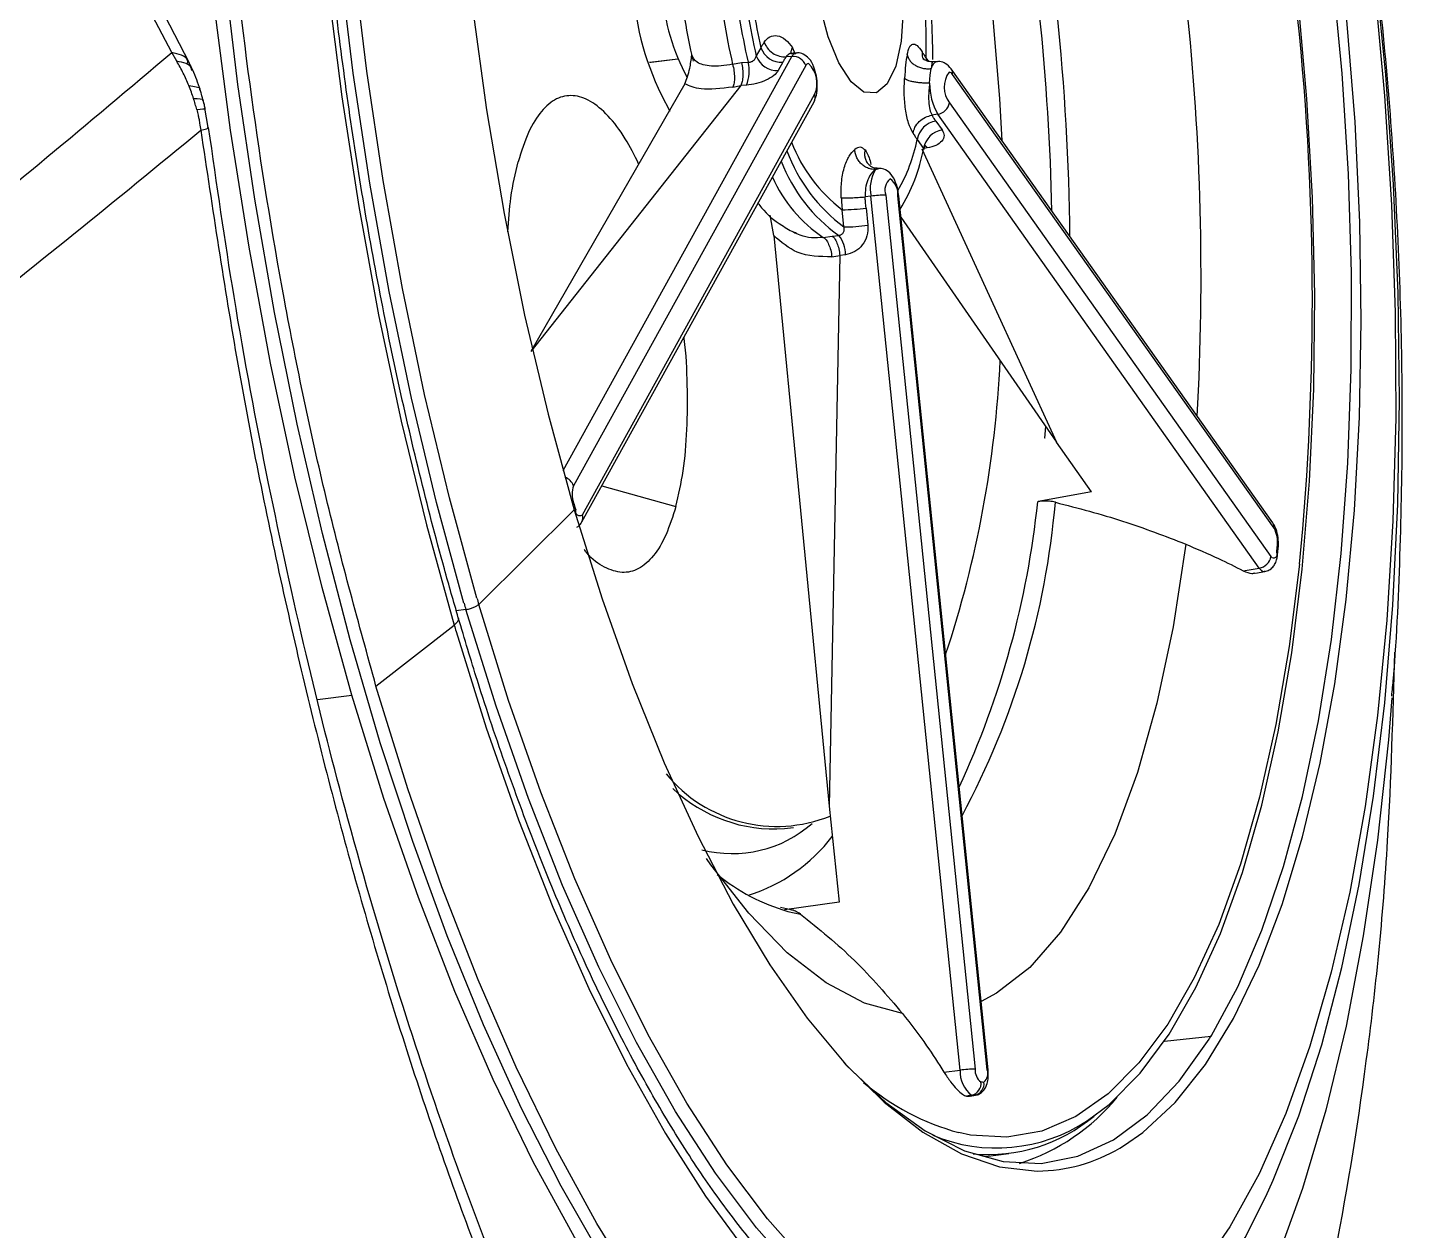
# Model space of a CAD drawing. Extents: x 943 to 1030, y 781 to 934.
# Drawn here: x 954.291 to 956.58, y 838.93 to 840.902 of the extents above; entities that cross this region are included whole.
import ezdxf

# ---------------------------------------------------------------- set-up
doc = ezdxf.new("R2010")
doc.units = 0
doc.header["$MEASUREMENT"] = 0
doc.layers.add('1', color=4, linetype='Continuous')

# ---------------------------------------------------------------- blocks, each defined once
blk = doc.blocks.new('AIRA')
at = {"layer": '1', "color": 3, "linetype": 'Continuous', "lineweight": 25}
for p, q in [((11.3496, 37.6955), (11.1968, 37.9876)), ((11.378, 37.6792), (11.2325, 37.9626)), ((12.3155, 37.7034), (12.308, 37.6899)), ((12.3724, 37.6922), (12.3673, 37.7036)), ((11.3579, 37.6813), (11.3496, 37.6955)), ((11.9912, 37.0101), (12.3664, 37.689)), ((12.1327, 37.6796), (12.1335, 37.6795)), ((12.1335, 37.6795), (12.1793, 37.6853)), ((12.1335, 37.6795), (12.1359, 37.6796)), ((12.1359, 37.6796), (12.1794, 37.6851)), ((12.2691, 37.6762), (12.284, 37.6789)), ((12.284, 37.6789), (12.2946, 37.6797)), ((12.3516, 37.6795), (12.3441, 37.666)), ((12.3664, 37.689), (12.3568, 37.6883)), ((12.3735, 37.6948), (12.3628, 37.694)), ((12.3735, 37.6948), (12.3743, 37.6948)), ((12.5866, 37.687), (12.5865, 37.682)), ((12.5908, 37.6809), (12.5866, 37.687)), ((12.6043, 37.6807), (12.5939, 37.68)), ((12.6043, 37.6807), (12.6051, 37.6807)), ((12.389, 37.6741), (12.0082, 36.9852)), ((12.5922, 37.6453), (12.5931, 37.6584)), ((12.5931, 37.6584), (12.5949, 37.6692)), ((13.1546, 36.9244), (12.6275, 37.6686)), ((13.1568, 36.9154), (12.6297, 37.6595)), ((12.1906, 37.6442), (11.9385, 37.2053)), ((12.2828, 37.6414), (11.9385, 37.2053)), ((12.2694, 37.6388), (12.2828, 37.6414)), ((12.2919, 37.6421), (12.2828, 37.6414)), ((12.0219, 36.9259), (12.4026, 37.6148)), ((12.0229, 36.9377), (12.4036, 37.6267)), ((12.1526, 37.6258), (12.1664, 37.5993)), ((12.6246, 37.6132), (13.1517, 36.8691)), ((11.4095, 37.5725), (11.4042, 37.6043)), ((12.6055, 37.5944), (12.596, 37.5927)), ((12.6024, 37.5832), (12.6127, 37.5686)), ((13.1326, 36.8502), (12.6055, 37.5944)), ((12.5718, 37.553), (12.5821, 37.5384)), ((12.5793, 37.5375), (12.7999, 37.0568)), ((12.5883, 37.5391), (12.5833, 37.5382)), ((12.4927, 37.5112), (12.4927, 37.511)), ((12.5034, 37.5037), (12.5087, 37.5056)), ((12.496, 37.46), (12.4864, 37.4588)), ((12.6423, 36.0269), (12.496, 37.46)), ((12.5204, 37.4618), (12.6668, 36.0287)), ((12.6865, 36.0275), (12.5402, 37.4605)), ((12.6879, 36.0272), (12.5416, 37.4602)), ((12.3366, 37.3953), (12.3309, 37.4286)), ((12.4517, 37.4096), (12.4488, 37.4378)), ((12.4879, 37.4406), (12.4908, 37.4124)), ((12.5451, 37.4257), (12.7999, 37.0568)), ((12.3366, 37.3953), (12.4276, 36.4596)), ((12.4178, 37.3923), (12.4325, 37.3944)), ((12.4325, 37.3944), (12.4432, 37.3956)), ((12.4451, 37.3629), (12.4276, 36.4596)), ((12.4319, 37.3607), (12.4451, 37.3629)), ((12.4543, 37.364), (12.4451, 37.3629)), ((12.7809, 37.063), (12.7825, 37.0822)), ((12.7815, 37.063), (12.7809, 37.063)), ((12.8577, 36.9752), (12.7999, 37.0568)), ((12.0545, 36.9848), (12.1762, 36.9514)), ((12.8577, 36.9752), (12.77, 36.9591)), ((12.0095, 36.9458), (11.8529, 36.7906)), ((12.7694, 36.959), (12.77, 36.9591)), ((13.1625, 36.8714), (13.1638, 36.8828)), ((13.1063, 36.8457), (13.1326, 36.8502)), ((13.1262, 36.8416), (13.1417, 36.8445)), ((13.1417, 36.8445), (13.1404, 36.8444)), ((11.8319, 36.7821), (11.8162, 36.78)), ((11.6845, 36.6566), (11.8128, 36.7564)), ((11.5887, 36.6348), (11.6448, 36.6419)), ((12.4276, 36.4596), (12.4437, 36.3024)), ((12.3543, 36.423), (12.3689, 36.4248)), ((12.4437, 36.3024), (12.3543, 36.29)), ((12.3675, 36.2892), (12.3474, 36.2935)), ((12.3595, 36.2873), (12.3802, 36.2829)), ((12.9773, 36.0746), (13.0535, 36.0829)), ((12.6157, 36.0236), (12.6423, 36.0269)), ((12.661, 35.986), (12.6528, 35.9845)), ((12.6576, 35.9842), (12.6659, 35.9857)), ((12.6586, 35.9842), (12.6671, 35.9858)), ((12.6671, 35.9858), (12.6659, 35.9857)), ((12.6836, 35.8853), (12.7219, 35.8902))]:
    blk.add_line(p, q, dxfattribs=at)
at = {"layer": '1', "color": 3, "linetype": 'Continuous', "lineweight": 25, "flags": 128}
for points in [[(11.6594, 39.4486), (11.631, 39.3123), (11.6076, 39.1673), (11.5891, 39.0145), (11.5758, 38.8546), (11.5677, 38.6887), (11.5648, 38.5178), (11.5671, 38.3428), (11.5747, 38.1647), (11.5875, 37.9846), (11.6055, 37.8036), (11.6284, 37.6227), (11.6563, 37.4429), (11.6888, 37.2654), (11.7259, 37.0911), (11.7674, 36.9211), (11.8128, 36.7564)], [(11.6448, 36.6419), (11.5961, 36.8182), (11.5516, 37), (11.5117, 37.1863), (11.4764, 37.3761), (11.4461, 37.5683), (11.4209, 37.7619), (11.4009, 37.9557), (11.3863, 38.1487), (11.3771, 38.3398), (11.3733, 38.5279), (11.3751, 38.712), (11.3824, 38.891), (11.3951, 39.064), (11.4132, 39.23), (11.4366, 39.388), (11.4651, 39.5372), (11.4987, 39.6767), (11.537, 39.8058), (11.5799, 39.9236), (11.6272, 40.0297), (11.6785, 40.1234)], [(12.0547, 35.7201), (11.9879, 35.8368), (11.9231, 35.964), (11.8608, 36.101), (11.8013, 36.2472), (11.7448, 36.4017), (11.6916, 36.5637), (11.6422, 36.7324), (11.5966, 36.9068), (11.5553, 37.0861), (11.5183, 37.2692), (11.4859, 37.4552), (11.4582, 37.6432), (11.4355, 37.832), (11.4177, 38.0207), (11.4051, 38.2082), (11.3977, 38.3937), (11.3955, 38.5761), (11.3986, 38.7543), (11.4068, 38.9276), (11.4203, 39.0948), (11.4388, 39.2553), (11.4624, 39.408)], [(11.8288, 36.7926), (11.7836, 36.9579), (11.7426, 37.1285), (11.7061, 37.3034), (11.6742, 37.4814), (11.6472, 37.6615), (11.6253, 37.8427), (11.6085, 38.0237), (11.597, 38.2034), (11.5908, 38.3809), (11.5901, 38.5549), (11.5947, 38.7244), (11.6047, 38.8883), (11.62, 39.0457), (11.6404, 39.1956), (11.666, 39.337), (11.6965, 39.4691), (11.7317, 39.5912), (11.7715, 39.7023), (11.8155, 39.8019), (11.8636, 39.8893), (11.8959, 39.9381)], [(11.8499, 36.801), (11.8049, 36.9653), (11.7642, 37.1349), (11.7278, 37.3087), (11.6962, 37.4857), (11.6693, 37.6647), (11.6475, 37.8447), (11.6308, 38.0247), (11.6194, 38.2033), (11.6133, 38.3797), (11.6125, 38.5526), (11.6171, 38.7211), (11.627, 38.8841), (11.6422, 39.0405), (11.6626, 39.1895), (11.688, 39.3301), (11.7183, 39.4614), (11.7533, 39.5827), (11.7929, 39.6931), (11.8366, 39.7921), (11.841, 39.8008)], [(13.0535, 36.0829), (13.0972, 36.1638), (13.137, 36.2566), (13.1724, 36.3608), (13.2033, 36.4754), (13.2295, 36.5999), (13.2507, 36.7331), (13.2668, 36.8743), (13.2777, 37.0223), (13.2833, 37.1761), (13.2836, 37.3347), (13.2786, 37.4968), (13.2682, 37.6613), (13.2527, 37.827)], [(12.0351, 39.5936), (11.9899, 39.5096), (11.9489, 39.4128), (11.9125, 39.304), (11.8809, 39.184), (11.8545, 39.0537), (11.8334, 38.9142), (11.8177, 38.7664), (11.8076, 38.6115), (11.8032, 38.4506), (11.8044, 38.2851), (11.8114, 38.1161), (11.824, 37.945), (11.8421, 37.773), (11.8656, 37.6015), (11.8944, 37.4317), (11.9281, 37.265), (11.9666, 37.1026), (12.0095, 36.9458)], [(13.1435, 35.8198), (13.1555, 35.8464), (13.1974, 35.9519), (13.2349, 36.0684), (13.268, 36.1952), (13.2963, 36.3314), (13.3197, 36.4764), (13.3382, 36.6293), (13.3515, 36.7891), (13.3597, 36.955), (13.3626, 37.1259), (13.3602, 37.301), (13.3526, 37.479), (13.3398, 37.6591), (13.3218, 37.8401), (13.2989, 38.0211), (13.271, 38.2008), (13.2385, 38.3783), (13.2014, 38.5526), (13.16, 38.7226), (13.1145, 38.8874)], [(13.119, 38.848), (13.1639, 38.6837), (13.2047, 38.5141), (13.241, 38.3403), (13.2727, 38.1633), (13.2995, 37.9843), (13.3213, 37.8043), (13.338, 37.6243), (13.3494, 37.4457), (13.3556, 37.2693), (13.3563, 37.0964), (13.3517, 36.9279), (13.3418, 36.7649), (13.3266, 36.6085), (13.3063, 36.4595), (13.2808, 36.3189), (13.2505, 36.1876), (13.2155, 36.0663), (13.176, 35.9559), (13.1322, 35.8569), (13.0845, 35.77), (13.0331, 35.6957), (12.9907, 35.647)], [(12.9118, 35.9039), (12.9419, 35.9249), (12.9947, 35.9739), (13.0442, 36.0363), (13.0902, 36.1116), (13.1323, 36.1993), (13.1702, 36.2988), (13.2037, 36.4093), (13.2325, 36.5301), (13.2564, 36.6603), (13.2751, 36.7989), (13.2887, 36.945), (13.297, 37.0974), (13.2998, 37.2552), (13.2973, 37.4171), (13.2895, 37.5821), (13.2763, 37.7488), (13.2578, 37.9162), (13.2343, 38.0829), (13.2059, 38.2479), (13.1728, 38.4098), (13.1351, 38.5676), (13.0933, 38.7201)], [(12.5463, 37.819), (12.549, 37.7641), (12.5457, 37.7141), (12.5367, 37.673), (12.5227, 37.644), (12.5048, 37.6295), (12.4845, 37.6307), (12.4634, 37.6476), (12.4432, 37.6786), (12.4256, 37.7214), (12.412, 37.7725), (12.4035, 37.8276)], [(12.8509, 35.9442), (12.8863, 35.9708), (12.9372, 36.0218), (12.9848, 36.0859), (13.0288, 36.1625), (13.0691, 36.251), (13.1051, 36.3509), (13.1367, 36.4615), (13.1637, 36.5818), (13.1858, 36.7111), (13.203, 36.8485), (13.215, 36.9929), (13.2218, 37.1433), (13.2234, 37.2986), (13.2196, 37.4577), (13.2107, 37.6194), (13.1965, 37.7826)], [(12.6952, 37.7577), (12.7068, 37.6198), (12.7106, 37.5513)], [(12.5416, 37.4602), (12.5412, 37.4604), (12.5402, 37.4605)], [(12.0068, 36.9553), (12.007, 36.9555), (12.0083, 36.9573)], [(12.0095, 36.9458), (12.0553, 36.7997), (12.1046, 36.661), (12.1571, 36.5308), (12.2125, 36.4099), (12.2703, 36.2993), (12.3301, 36.1998), (12.3915, 36.112), (12.4541, 36.0367), (12.5174, 35.9742), (12.5809, 35.9252), (12.6443, 35.8899), (12.7069, 35.8686), (12.7684, 35.8614), (12.7777, 35.8616)], [(12.0102, 36.9435), (12.0106, 36.9439), (12.0119, 36.9458)], [(13.0119, 36.8894), (12.9912, 36.7539), (12.9648, 36.6286), (12.9328, 36.5148), (12.8955, 36.4137), (12.8534, 36.3261), (12.8068, 36.2531), (12.7562, 36.1952), (12.702, 36.1531), (12.6764, 36.1393)], [(13.1985, 36.8568), (13.1817, 36.7217), (13.1597, 36.5936), (13.133, 36.4744), (13.1017, 36.3649), (13.066, 36.2659), (13.0261, 36.1782), (12.9825, 36.1023), (12.9353, 36.0388), (12.8849, 35.9882), (12.8317, 35.9509), (12.7761, 35.9271), (12.7185, 35.9169), (12.6592, 35.9205), (12.64, 35.9246)], [(12.4428, 35.6298), (12.3763, 35.6917), (12.3082, 35.7685), (12.2411, 35.8579), (12.1753, 35.9594), (12.1114, 36.0723), (12.0497, 36.196), (11.9905, 36.3296), (11.9343, 36.4725), (11.8813, 36.6236), (11.8319, 36.7821)], [(12.4319, 35.6699), (12.394, 35.7067), (12.3263, 35.783), (12.2596, 35.8719), (12.1943, 35.9728), (12.1307, 36.085), (12.0694, 36.2079), (12.0105, 36.3408), (11.9546, 36.4828), (11.902, 36.633), (11.8529, 36.7906)], [(11.8159, 36.7461), (11.8654, 36.5881), (11.9184, 36.4372), (11.9746, 36.2944), (12.0337, 36.1606), (12.0953, 36.0365), (12.159, 35.9229), (12.2246, 35.8203), (12.2915, 35.7295), (12.3594, 35.6509), (12.428, 35.585), (12.4967, 35.5322), (12.5653, 35.4927), (12.6333, 35.467), (12.7002, 35.4549), (12.7658, 35.4568), (12.8297, 35.4725), (12.8913, 35.5019), (12.9505, 35.5449), (13.0068, 35.6012), (13.06, 35.6705), (13.1097, 35.7524), (13.1435, 35.8198)], [(13.0634, 35.5184), (13.0087, 35.4384), (12.9506, 35.3717), (12.8894, 35.3187), (12.8254, 35.2796), (12.7589, 35.2546), (12.6904, 35.244), (12.6202, 35.2478), (12.5487, 35.2658), (12.4764, 35.2982), (12.4035, 35.3445), (12.3306, 35.4047), (12.258, 35.4784), (12.1862, 35.5651), (12.1155, 35.6644), (12.0464, 35.7757), (11.9791, 35.8983), (11.9142, 36.0317), (11.8519, 36.1751), (11.7927, 36.3276), (11.7368, 36.4884), (11.6845, 36.6566)], [(12.5484, 35.2289), (12.5168, 35.2386), (12.4438, 35.2712), (12.3703, 35.318), (12.2967, 35.3787), (12.2235, 35.4531), (12.151, 35.5406), (12.0797, 35.6407), (12.0099, 35.753), (11.9421, 35.8768), (11.8766, 36.0114), (11.8138, 36.156), (11.754, 36.3099), (11.6976, 36.4722), (11.6448, 36.6419)], [(13.35, 36.6373), (13.3442, 36.5683), (13.3263, 36.4038), (13.3031, 36.2472), (13.2748, 36.0993), (13.2416, 35.9611), (13.2036, 35.8331), (13.1611, 35.7163), (13.1143, 35.6112), (13.0634, 35.5184)], [(12.5478, 36.1198), (12.4855, 36.1368), (12.4223, 36.1701), (12.3588, 36.2194), (12.2956, 36.2841), (12.2334, 36.3638), (12.2265, 36.3738)], [(12.4514, 36.0397), (12.4561, 36.0347), (12.5205, 35.9739), (12.5851, 35.9272), (12.6494, 35.8948), (12.7128, 35.8771), (12.7749, 35.8741), (12.8353, 35.886), (12.8935, 35.9125), (12.9489, 35.9535), (13.0013, 36.0087), (13.0503, 36.0776)], [(12.6865, 36.0275), (12.6876, 36.0273), (12.6879, 36.0272)]]:
    blk.add_lwpolyline(points, dxfattribs=at)
at = {"layer": '1', "color": 3, "linetype": 'Continuous', "lineweight": 25}
for centre, radius, start, end in [((12.5678, 37.8303), 0.4629, 158.1376, 206.2109), ((11.4573, 37.6947), 1.1399, 359.4623, 12.8092), ((13.4203, 37.9428), 1.1816, 185.7908, 193.0408), ((13.446, 37.9461), 1.1818, 185.791, 193.029), ((13.4317, 37.9443), 1.1522, 185.7964, 192.7586), ((13.3685, 37.9364), 1.0785, 185.8016, 192.4738), ((12.4925, 37.8176), 0.3395, 183.9871, 208.6706), ((11.5683, 37.7049), 1.0184, 358.9915, 5.9254), ((8.8137, 37.329), 4.2234, 356.8802, 6.0666), ((8.7486, 37.2899), 4.471, 354.4417, 6.3362), ((8.7543, 37.345), 4.0394, 1.2842, 5.8672), ((8.795, 37.3479), 4.0275, 0.6522, 5.8854), ((12.3492, 37.7152), 0.0357, 199.1889, 273.8454), ((12.2317, 37.6653), 0.0646, 338.8935, 12.8332), ((12.3417, 37.7016), 0.0357, 199.1889, 273.8454), ((12.375, 37.6856), 0.00933, 99.749, 158.1329), ((12.3679, 37.6668), 0.0223, 19.1889, 93.8454), ((12.3938, 37.6722), 0.00522, 93.1922, 158.7818), ((12.3624, 37.6448), 0.0451, 336.225, 46.275), ((12.6082, 37.6679), 0.0134, 106.9176, 174.4044), ((12.6566, 37.6385), 0.0408, 142.2494, 218.223), ((12.6228, 37.6557), 0.00793, 28.94, 78.1931), ((12.6169, 37.6612), 0.0129, 352.2547, 34.7657), ((12.6924, 37.6442), 0.1002, 179.38, 209.8149), ((12.3894, 37.6219), 0.015, 331.9036, 18.4004), ((12.6017, 37.6173), 0.0233, 279.3551, 349.8985), ((12.6084, 37.5465), 0.0372, 99.3551, 169.8985), ((12.6188, 37.5318), 0.0372, 99.3551, 169.8985), ((12.6032, 37.6403), 0.2546, 201.1958, 232.6815), ((12.2993, 37.6073), 0.2778, 330.1471, 348.7328), ((12.3016, 37.5889), 0.285, 328.1754, 349.7924), ((12.579, 37.5337), 0.0107, 29.8517, 63.348), ((12.6005, 37.6155), 0.2704, 201.3414, 234.4347), ((12.6146, 37.6289), 0.2732, 200.2323, 233.4119), ((12.5438, 37.5834), 0.2288, 203.7514, 236.5999), ((12.554, 37.4727), 0.0593, 148.4831, 192.3449), ((12.5419, 37.4701), 0.0231, 128.4762, 201.3442), ((12.5091, 37.463), 0.0312, 355.4648, 53.7191), ((12.5216, 37.2743), 0.1875, 90.3674, 97.8538), ((12.4469, 37.7377), 0.3, 270.3674, 277.8537), ((12.4498, 37.7095), 0.3, 270.3674, 277.8538), ((12.4052, 37.3646), 0.0491, 359.3619, 39.1987), ((10.914, 37.2737), 1.7957, 341.6438, 357.3397), ((11.9874, 36.978), 0.022, 18.8722, 71.6911), ((12.0482, 36.9714), 0.0423, 160.9902, 199.4054), ((15.9471, 38.1692), 4.121, 197.1022, 197.2702), ((12.0185, 36.9433), 0.0071, 159.5203, 307.9314), ((11.3045, 37.1106), 1.4727, 335.1219, 354.0928), ((11.474, 37.0725), 1.3292, 331.7866, 355.0651), ((12.0086, 36.9329), 0.015, 331.8097, 18.4022), ((13.144, 36.9171), 0.0129, 352.2575, 34.6426), ((13.116, 36.8926), 0.0467, 353.3645, 29.2076), ((13.1562, 36.8728), 0.00586, 219.4179, 32.1213), ((9.7941, 37.2536), 3.3882, 353.5999, 353.7914), ((13.1561, 36.872), 0.00638, 354.9455, 38.0535), ((13.1575, 36.8833), 0.00627, 355.108, 38.4747), ((13.1288, 36.8732), 0.0233, 279.3551, 349.8985), ((13.1428, 36.8559), 0.0117, 208.94, 258.1931), ((16.7676, 38.2294), 5.1435, 196.2207, 196.3424), ((16.7588, 38.2291), 5.1124, 196.2204, 196.3426), ((16.8401, 38.2305), 5.2389, 196.3424, 196.459), ((12.3417, 36.6605), 0.2339, 219.1099, 291.9763), ((12.3376, 36.6647), 0.2423, 226.581, 273.9609), ((12.2689, 36.579), 0.197, 255.2991, 311.4918), ((12.2124, 36.5778), 0.2767, 287.3859, 322.7402), ((12.4514, 36.603), 0.3288, 230.8735, 253.7824), ((12.3864, 36.4904), 0.7817, 328.1264, 328.584), ((12.6887, 36.0233), 0.0465, 175.5616, 233.5102), ((12.668, 35.8412), 0.1875, 90.3674, 97.8538), ((12.6905, 36.0268), 0.0238, 175.5615, 233.5104), ((12.6701, 36.0211), 0.0176, 308.7553, 21.2029), ((12.7477, 36.3186), 0.4085, 229.7741, 254.7174), ((12.6568, 36.0052), 0.0197, 282.4361, 7.1666), ((12.6617, 36.0049), 0.0197, 282.4373, 7.3444), ((12.6946, 36.269), 0.2619, 265.9959, 267.051), ((12.6795, 36.2505), 0.2652, 265.9965, 266.5233), ((12.6795, 36.2493), 0.264, 266.5233, 267.0516), ((12.6354, 36.2), 0.3422, 287.7348, 320.6061), ((12.7014, 36.1704), 0.2711, 247.3935, 303.4758), ((12.6879, 36.1594), 0.2709, 264.8955, 309.8889), ((12.7655, 36.1338), 0.2725, 272.555, 302.4582)]:
    blk.add_arc(centre, radius, start, end, dxfattribs=at)
for points in [[(11.6845, 36.6566), (11.6564, 36.7586), (11.6, 36.9626), (11.5322, 37.2885), (11.4782, 37.6219), (11.4401, 37.959), (11.4182, 38.2935), (11.4129, 38.6197), (11.4243, 38.9322), (11.4523, 39.2255), (11.4963, 39.4947), (11.5559, 39.7345), (11.6288, 39.9442), (11.6882, 40.0526), (11.7179, 40.1068)], [(12.284, 37.6789), (12.2846, 37.6753), (12.2859, 37.6681), (12.2861, 37.6572), (12.2852, 37.6475), (12.2836, 37.6434), (12.2828, 37.6414)], [(12.4325, 37.3944), (12.4339, 37.3933), (12.4365, 37.3911), (12.4403, 37.3835), (12.4434, 37.3738), (12.4445, 37.3665), (12.4451, 37.3629)], [(11.8319, 36.7821), (11.8339, 36.7825), (11.8379, 36.7832), (11.8438, 36.7852), (11.8492, 36.7877), (11.8517, 36.7896), (11.8529, 36.7906)]]:
    blk.add_open_spline(points, degree=3, dxfattribs=at)
for points, knots in [([(11.8195, 36.7686), (11.8118, 36.7953), (11.7895, 36.8726), (11.7553, 37.0047), (11.7181, 37.1655), (11.6849, 37.33), (11.6557, 37.4971), (11.6308, 37.666), (11.6103, 37.8356), (11.5942, 38.0052), (11.5826, 38.1738), (11.5757, 38.3405), (11.5735, 38.5044), (11.5759, 38.6647), (11.5829, 38.8203), (11.5946, 38.9706), (11.6107, 39.1147), (11.6313, 39.2518), (11.6561, 39.3811), (11.685, 39.5019), (11.7178, 39.6136), (11.7543, 39.7156), (11.7941, 39.8072), (11.8369, 39.888), (11.8824, 39.9576), (11.93, 40.016), (11.9796, 40.0619), (12.0179, 40.0903), (12.0398, 40.0997), (12.0444, 40.1017)], [0, 0, 0, 0, 0.020457, 0.059342, 0.098244, 0.137158, 0.176081, 0.215009, 0.25394, 0.29287, 0.331798, 0.370719, 0.409631, 0.448531, 0.487415, 0.526279, 0.565118, 0.603926, 0.642696, 0.68142, 0.72009, 0.758696, 0.797233, 0.835701, 0.874117, 0.912525, 0.951005, 0.989742, 1, 1, 1, 1]), ([(13.3497, 36.6402), (13.3507, 36.6499), (13.3582, 36.7302), (13.3644, 36.8826), (13.3684, 37.0956), (13.3645, 37.3066), (13.3541, 37.5156), (13.3373, 37.7229), (13.3144, 37.929), (13.2853, 38.134), (13.2501, 38.3379), (13.2087, 38.5412), (13.16, 38.7434), (13.1243, 38.8806), (13.103, 38.9489), (13.1022, 38.9514)], [0, 0, 0, 0, 0.012978, 0.107453, 0.199663, 0.289968, 0.378832, 0.466717, 0.554066, 0.641299, 0.728766, 0.816826, 0.905939, 0.996613, 1, 1, 1, 1]), ([(11.1968, 37.9876), (11.1235, 37.9241), (10.9769, 37.7973), (10.8415, 37.6837), (10.7739, 37.627)], [0, 0, 0, 0, 0.500116, 1, 1, 1, 1]), ([(12.1779, 37.9413), (12.1776, 37.9294), (12.1769, 37.895), (12.1795, 37.8358), (12.1874, 37.7661), (12.1967, 37.7146), (12.203, 37.6874), (12.2044, 37.6814)], [0, 0, 0, 0, 0.1412148, 0.4097013, 0.6762736, 0.9289724, 1, 1, 1, 1]), ([(12.321, 37.7125), (12.3239, 37.7159), (12.3298, 37.7228), (12.3422, 37.7241), (12.3558, 37.7183), (12.3636, 37.7083), (12.3673, 37.7036)], [0, 0, 0, 0, 0.24288, 0.504631, 0.766219, 1, 1, 1, 1]), ([(12.321, 37.7125), (12.32, 37.7108), (12.318, 37.7078), (12.3163, 37.7048), (12.3155, 37.7034)], [0, 0, 0, 0, 0.559958, 1, 1, 1, 1]), ([(12.321, 37.7125), (12.3225, 37.7093), (12.3254, 37.7024), (12.3345, 37.6942), (12.3456, 37.6888), (12.3531, 37.6885), (12.3568, 37.6883)], [0, 0, 0, 0, 0.24087, 0.5, 0.75913, 1, 1, 1, 1]), ([(12.3655, 37.6928), (12.3654, 37.6933), (12.3649, 37.6953), (12.3654, 37.699), (12.3667, 37.7021), (12.3673, 37.7036)], [0, 0, 0, 0, 0.18307, 0.605673, 1, 1, 1, 1]), ([(12.5554, 37.6922), (12.5566, 37.6968), (12.559, 37.706), (12.5645, 37.7103), (12.5712, 37.7083), (12.5769, 37.7007), (12.5798, 37.6968)], [0, 0, 0, 0, 0.2426, 0.490113, 0.742598, 1, 1, 1, 1]), ([(10.9439, 37.3585), (11.0103, 37.4126), (11.1415, 37.5197), (11.2808, 37.6374), (11.3496, 37.6955)], [0, 0, 0, 0, 0.506078, 1, 1, 1, 1]), ([(11.3762, 37.6783), (11.376, 37.6801), (11.3747, 37.6897), (11.3609, 37.6929), (11.3496, 37.6955)], [0, 0, 0, 0, 0.178381, 1, 1, 1, 1]), ([(11.3779, 37.6412), (11.3749, 37.648), (11.3691, 37.6618), (11.3616, 37.6748), (11.3579, 37.6813)], [0, 0, 0, 0, 0.500006, 1, 1, 1, 1]), ([(11.3824, 37.6661), (11.3823, 37.6675), (11.3817, 37.6762), (11.3688, 37.679), (11.3579, 37.6813)], [0, 0, 0, 0, 0.155348, 1, 1, 1, 1]), ([(11.3844, 37.6658), (11.3835, 37.6678), (11.3821, 37.671), (11.3799, 37.6755), (11.3787, 37.6779), (11.378, 37.6793)], [0, 0, 0, 0, 0.455975, 0.689155, 1, 1, 1, 1]), ([(12.1906, 37.6442), (12.1937, 37.652), (12.199, 37.665), (12.2013, 37.6837), (12.2023, 37.6911)], [0, 0, 0, 0, 0.601561, 1, 1, 1, 1]), ([(12.2691, 37.6762), (12.2628, 37.6752), (12.2503, 37.6731), (12.234, 37.673), (12.2208, 37.675), (12.2077, 37.6802), (12.2044, 37.6872), (12.2023, 37.6918)], [0, 0, 0, 0, 0.1807977, 0.3566665, 0.5279498, 0.6949701, 1, 1, 1, 1]), ([(12.2691, 37.6762), (12.27, 37.6726), (12.2717, 37.6655), (12.2723, 37.6548), (12.2718, 37.6451), (12.2702, 37.6409), (12.2694, 37.6388)], [0, 0, 0, 0, 0.249316, 0.5, 0.750684, 1, 1, 1, 1]), ([(12.2946, 37.6797), (12.2953, 37.6797), (12.2968, 37.6796), (12.299, 37.6801), (12.3011, 37.681), (12.3031, 37.6822), (12.3049, 37.6837), (12.307, 37.6862), (12.3076, 37.6884), (12.308, 37.6899)], [0, 0, 0, 0, 0.111882, 0.22461, 0.339862, 0.459189, 0.583953, 0.715297, 1, 1, 1, 1]), ([(12.3516, 37.6795), (12.3525, 37.6812), (12.3542, 37.6841), (12.356, 37.687), (12.3568, 37.6883)], [0, 0, 0, 0, 0.559995, 1, 1, 1, 1]), ([(12.3689, 37.6939), (12.3666, 37.694), (12.3618, 37.6942), (12.3585, 37.6904), (12.3568, 37.6883)], [0, 0, 0, 0, 0.464154, 1, 1, 1, 1]), ([(12.4026, 37.6148), (12.4041, 37.6183), (12.4075, 37.6264), (12.4084, 37.6408), (12.4069, 37.6572), (12.4025, 37.673), (12.3959, 37.6853), (12.3861, 37.6928), (12.3781, 37.6954), (12.3743, 37.6946), (12.3735, 37.6944)], [0, 0, 0, 0, 0.126002, 0.288594, 0.430566, 0.581718, 0.758899, 0.883038, 0.976786, 1, 1, 1, 1]), ([(12.5554, 37.6922), (12.5544, 37.6867), (12.5525, 37.6758), (12.5515, 37.6607), (12.551, 37.6531)], [0, 0, 0, 0, 0.500603, 1, 1, 1, 1]), ([(12.5554, 37.6922), (12.5557, 37.6906), (12.5566, 37.6874), (12.5594, 37.6826), (12.5636, 37.678), (12.5691, 37.6741), (12.5754, 37.6712), (12.5821, 37.6694), (12.5887, 37.6687), (12.5929, 37.669), (12.5949, 37.6692)], [0, 0, 0, 0, 0.1149, 0.238039, 0.367356, 0.499999, 0.632642, 0.76196, 0.8851, 1, 1, 1, 1]), ([(12.5798, 37.6968), (12.5797, 37.6935), (12.5795, 37.6885), (12.5823, 37.6848), (12.5833, 37.6835)], [0, 0, 0, 0, 0.650397, 1, 1, 1, 1]), ([(12.5866, 37.687), (12.5852, 37.6888), (12.5829, 37.6921), (12.5807, 37.6954), (12.5798, 37.6968)], [0, 0, 0, 0, 0.560033, 1, 1, 1, 1]), ([(12.5985, 37.6803), (12.5955, 37.6803), (12.5893, 37.6805), (12.584, 37.6834), (12.5818, 37.6849), (12.5812, 37.6855), (12.5813, 37.6853), (12.5814, 37.6853)], [0, 0, 0, 0, 0.304383, 0.619042, 0.787521, 0.969522, 1, 1, 1, 1]), ([(12.5981, 37.6801), (12.598, 37.6802), (12.5967, 37.6809), (12.5957, 37.6772), (12.5951, 37.6714), (12.5949, 37.6692)], [0, 0, 0, 0, 0.035652, 0.633257, 1, 1, 1, 1]), ([(12.6275, 37.6686), (12.6246, 37.6719), (12.6198, 37.6774), (12.6106, 37.6811), (12.6059, 37.6805), (12.6044, 37.6803)], [0, 0, 0, 0, 0.506025, 0.838226, 1, 1, 1, 1]), ([(11.3964, 37.6342), (11.3946, 37.6398), (11.3909, 37.6508), (11.3863, 37.6615), (11.384, 37.6668)], [0, 0, 0, 0, 0.5030027, 1, 1, 1, 1]), ([(12.3441, 37.666), (12.342, 37.6632), (12.3377, 37.6576), (12.3244, 37.6499), (12.3083, 37.6441), (12.2973, 37.6428), (12.2919, 37.6421)], [0, 0, 0, 0, 0.253809, 0.50482, 0.753656, 1, 1, 1, 1]), ([(12.565, 37.5633), (12.5624, 37.5684), (12.557, 37.5791), (12.5522, 37.602), (12.5501, 37.6277), (12.5507, 37.6449), (12.551, 37.6531)], [0, 0, 0, 0, 0.242645, 0.504155, 0.763051, 1, 1, 1, 1]), ([(12.5922, 37.6453), (12.5902, 37.6452), (12.5861, 37.6452), (12.5795, 37.6455), (12.5726, 37.6462), (12.5661, 37.6472), (12.5603, 37.6485), (12.5558, 37.65), (12.5526, 37.6516), (12.5515, 37.6526), (12.551, 37.6531)], [0, 0, 0, 0, 0.114901, 0.238042, 0.36736, 0.500003, 0.632646, 0.761963, 0.885101, 1, 1, 1, 1]), ([(11.3854, 37.6201), (11.3843, 37.6235), (11.382, 37.6306), (11.3793, 37.6375), (11.3779, 37.6412)], [0, 0, 0, 0, 0.477581, 1, 1, 1, 1]), ([(11.3779, 37.6412), (11.3867, 37.6403), (11.3968, 37.6392), (11.3953, 37.6345), (11.3951, 37.6338)], [0, 0, 0, 0, 0.862353, 1, 1, 1, 1]), ([(11.4025, 37.6118), (11.4025, 37.6118), (11.4025, 37.6118), (11.4025, 37.6119), (11.4025, 37.6119), (11.4025, 37.6119), (11.4025, 37.6119), (11.4025, 37.6119), (11.4025, 37.6119), (11.4021, 37.6137), (11.401, 37.618), (11.3995, 37.6238), (11.398, 37.6289), (11.3966, 37.6337), (11.3955, 37.6369), (11.3948, 37.6391)], [0, 0, 0, 0, 0.0044574, 0.0055394, 0.0058079, 0.0058749, 0.0059133, 0.0059625, 0.0062786, 0.0093548, 0.1992205, 0.4743845, 0.6447664, 0.7579487, 1, 1, 1, 1]), ([(12.2694, 37.6388), (12.2505, 37.6365), (12.2164, 37.6324), (12.1986, 37.6406), (12.1906, 37.6442)], [0, 0, 0, 0, 0.554806, 1, 1, 1, 1]), ([(12.5922, 37.6453), (12.5918, 37.6414), (12.5905, 37.6314), (12.5903, 37.616), (12.5919, 37.6017), (12.5947, 37.5956), (12.596, 37.5927)], [0, 0, 0, 0, 0.192859, 0.503676, 0.762727, 1, 1, 1, 1]), ([(11.3907, 37.602), (11.3899, 37.6051), (11.3883, 37.6111), (11.3864, 37.6171), (11.3854, 37.6201)], [0, 0, 0, 0, 0.499999, 1, 1, 1, 1]), ([(11.3854, 37.6201), (11.3933, 37.6199), (11.4028, 37.6197), (11.4003, 37.6164), (11.3999, 37.6159)], [0, 0, 0, 0, 0.83332, 1, 1, 1, 1]), ([(11.4046, 37.6022), (11.4041, 37.6046), (11.4032, 37.6095), (11.402, 37.6143), (11.4014, 37.6167)], [0, 0, 0, 0, 0.50159, 1, 1, 1, 1]), ([(12.1151, 37.5128), (12.108, 37.5272), (12.0921, 37.5588), (12.0651, 37.5934), (12.0361, 37.6179), (12.0074, 37.6271), (11.98, 37.6219), (11.9553, 37.6011), (11.9336, 37.567), (11.9229, 37.5333), (11.9176, 37.5164)], [0, 0, 0, 0, 0.104943, 0.23185, 0.358849, 0.486083, 0.613614, 0.741308, 0.870467, 1, 1, 1, 1]), ([(11.3907, 37.602), (11.3982, 37.6028), (11.4066, 37.6036), (11.4039, 37.6021), (11.4036, 37.602)], [0, 0, 0, 0, 0.890807, 1, 1, 1, 1]), ([(11.3907, 37.602), (11.3914, 37.599), (11.3926, 37.5941), (11.3942, 37.5866), (11.3957, 37.5783), (11.3967, 37.5719), (11.3973, 37.568)], [0, 0, 0, 0, 0.2759259, 0.4341143, 0.6650547, 1, 1, 1, 1]), ([(12.565, 37.5633), (12.5658, 37.5666), (12.5674, 37.5734), (12.5748, 37.5828), (12.5848, 37.59), (12.5924, 37.5918), (12.596, 37.5927)], [0, 0, 0, 0, 0.24087, 0.5, 0.75913, 1, 1, 1, 1]), ([(12.6024, 37.5832), (12.6011, 37.585), (12.5989, 37.5881), (12.5969, 37.5913), (12.596, 37.5927)], [0, 0, 0, 0, 0.559995, 1, 1, 1, 1]), ([(10.9844, 37.2344), (11.052, 37.2882), (11.1855, 37.3944), (11.3274, 37.5107), (11.3973, 37.5681)], [0, 0, 0, 0, 0.506689, 1, 1, 1, 1]), ([(11.3973, 37.5681), (11.4043, 37.5699), (11.4118, 37.5718), (11.4088, 37.5723), (11.4086, 37.5724)], [0, 0, 0, 0, 0.913947, 1, 1, 1, 1]), ([(11.3973, 37.568), (11.4165, 37.4397), (11.4549, 37.1831), (11.531, 36.8075), (11.619, 36.4449), (11.7194, 36.0992), (11.8306, 35.7733), (11.9515, 35.4714), (12.0805, 35.1967), (12.2163, 34.9525), (12.3573, 34.7414), (12.5021, 34.5661), (12.649, 34.4284), (12.7964, 34.3299), (12.9426, 34.2718), (13.0861, 34.2548), (13.2251, 34.2789), (13.3581, 34.3441), (13.4832, 34.4494), (13.5989, 34.5939), (13.7038, 34.7757), (13.7966, 34.9929), (13.876, 35.2428), (13.9408, 35.5222), (13.9915, 35.827), (14.0121, 36.0492), (14.0224, 36.1607)], [0, 0, 0, 0, 0.041924, 0.083805, 0.125504, 0.16705, 0.208727, 0.250492, 0.291996, 0.333652, 0.375469, 0.416952, 0.45859, 0.500437, 0.541925, 0.583546, 0.625402, 0.666909, 0.708584, 0.750369, 0.791885, 0.833547, 0.875323, 0.916841, 0.958244, 1, 1, 1, 1]), ([(12.7328, 34.5037), (12.7135, 34.5114), (12.6775, 34.5258), (12.62, 34.5609), (12.5648, 34.6019), (12.5122, 34.6477), (12.4616, 34.6977), (12.4034, 34.7618), (12.3405, 34.8397), (12.2767, 34.9285), (12.2206, 35.014), (12.1752, 35.0888), (12.1371, 35.1553), (12.1022, 35.219), (12.0607, 35.2985), (12.0093, 35.4036), (11.9475, 35.5394), (11.8765, 35.7102), (11.798, 35.9198), (11.7145, 36.1709), (11.637, 36.438), (11.5671, 36.7147), (11.506, 36.9944), (11.4516, 37.2832), (11.4235, 37.48), (11.4102, 37.5727)], [0, 0, 0, 0, 0.0518444, 0.096378, 0.1333338, 0.1665928, 0.1991873, 0.2312038, 0.277192, 0.3168195, 0.3499561, 0.3808839, 0.4009389, 0.4208627, 0.446228, 0.4789285, 0.5190185, 0.5666615, 0.6221427, 0.6849258, 0.7547935, 0.8122194, 0.8743588, 0.9407877, 1, 1, 1, 1]), ([(12.565, 37.5633), (12.5662, 37.5614), (12.5684, 37.5579), (12.5707, 37.5545), (12.5718, 37.553)], [0, 0, 0, 0, 0.559958, 1, 1, 1, 1]), ([(12.6127, 37.5686), (12.6142, 37.5655), (12.6172, 37.5593), (12.6131, 37.5502), (12.6034, 37.5427), (12.5933, 37.5403), (12.5883, 37.5391)], [0, 0, 0, 0, 0.2538088, 0.5048196, 0.7536556, 1, 1, 1, 1]), ([(12.4862, 37.5357), (12.4837, 37.5379), (12.4786, 37.5422), (12.4725, 37.5386), (12.4695, 37.5367)], [0, 0, 0, 0, 0.500603, 1, 1, 1, 1]), ([(12.583, 37.5364), (12.5836, 37.5388), (12.5844, 37.542), (12.5839, 37.5428), (12.5838, 37.543)], [0, 0, 0, 0, 0.752296, 1, 1, 1, 1]), ([(11.9006, 37.4014), (11.9019, 37.4206), (11.9049, 37.4632), (11.9131, 37.4976), (11.9176, 37.5164)], [0, 0, 0, 0, 0.451591, 1, 1, 1, 1]), ([(12.4473, 37.4571), (12.4472, 37.4655), (12.4469, 37.483), (12.4516, 37.5068), (12.4596, 37.5267), (12.4663, 37.5335), (12.4695, 37.5367)], [0, 0, 0, 0, 0.242673, 0.504177, 0.763962, 1, 1, 1, 1]), ([(12.5034, 37.5037), (12.5015, 37.5037), (12.4976, 37.5038), (12.4915, 37.5054), (12.4855, 37.5085), (12.4799, 37.5129), (12.4753, 37.5183), (12.472, 37.5244), (12.47, 37.5307), (12.4696, 37.5348), (12.4695, 37.5367)], [0, 0, 0, 0, 0.114901, 0.23804, 0.367358, 0.500001, 0.632643, 0.76196, 0.8851, 1, 1, 1, 1]), ([(12.4862, 37.5357), (12.4859, 37.5338), (12.4853, 37.5297), (12.4859, 37.5236), (12.488, 37.5176), (12.4904, 37.5134), (12.4924, 37.5117), (12.4928, 37.5113)], [0, 0, 0, 0, 0.21654, 0.448608, 0.692317, 0.942294, 1, 1, 1, 1]), ([(12.4862, 37.5357), (12.4886, 37.5321), (12.4923, 37.5264), (12.4949, 37.5159), (12.4958, 37.5121)], [0, 0, 0, 0, 0.632846, 1, 1, 1, 1]), ([(12.5034, 37.5037), (12.5016, 37.5023), (12.4969, 37.4987), (12.4908, 37.4881), (12.4866, 37.4736), (12.4864, 37.4636), (12.4864, 37.4588)], [0, 0, 0, 0, 0.192855, 0.503675, 0.762727, 1, 1, 1, 1]), ([(12.5085, 37.5056), (12.5056, 37.5057), (12.4993, 37.5059), (12.4948, 37.5095), (12.4925, 37.5114)], [0, 0, 0, 0, 0.480557, 1, 1, 1, 1]), ([(12.5416, 37.4602), (12.5411, 37.464), (12.5398, 37.4732), (12.5353, 37.4867), (12.5283, 37.4976), (12.5183, 37.5048), (12.5111, 37.5053), (12.508, 37.5056)], [0, 0, 0, 0, 0.169049, 0.408765, 0.66253, 0.85296, 1, 1, 1, 1]), ([(12.3107, 37.4485), (12.3126, 37.446), (12.3236, 37.4313), (12.344, 37.4149), (12.3646, 37.4034), (12.3721, 37.3991)], [0, 0, 0, 0, 0.117212, 0.67653, 1, 1, 1, 1]), ([(12.4473, 37.4571), (12.4491, 37.4571), (12.4528, 37.457), (12.4629, 37.4573), (12.4748, 37.4579), (12.4826, 37.4585), (12.4864, 37.4588)], [0, 0, 0, 0, 0.24087, 0.5, 0.75913, 1, 1, 1, 1]), ([(12.4473, 37.4571), (12.4475, 37.4535), (12.448, 37.447), (12.4486, 37.4406), (12.4488, 37.4378)], [0, 0, 0, 0, 0.559959, 1, 1, 1, 1]), ([(12.4879, 37.4406), (12.4876, 37.444), (12.487, 37.45), (12.4866, 37.4561), (12.4864, 37.4588)], [0, 0, 0, 0, 0.559995, 1, 1, 1, 1]), ([(12.4178, 37.3923), (12.4114, 37.3919), (12.3987, 37.391), (12.3821, 37.3944), (12.3729, 37.3992), (12.3694, 37.4011)], [0, 0, 0, 0, 0.3882609, 0.7659369, 1, 1, 1, 1]), ([(12.4432, 37.3956), (12.4439, 37.3957), (12.4454, 37.3959), (12.4474, 37.3968), (12.4491, 37.3981), (12.4505, 37.3998), (12.4516, 37.4019), (12.4524, 37.4052), (12.452, 37.4078), (12.4517, 37.4096)], [0, 0, 0, 0, 0.111882, 0.22461, 0.339862, 0.459189, 0.583953, 0.715297, 1, 1, 1, 1]), ([(12.4908, 37.4124), (12.4908, 37.4065), (12.4907, 37.3949), (12.4826, 37.3794), (12.4701, 37.3678), (12.4595, 37.3653), (12.4543, 37.364)], [0, 0, 0, 0, 0.253809, 0.50482, 0.753656, 1, 1, 1, 1]), ([(12.4319, 37.3607), (12.4122, 37.3608), (12.3766, 37.3609), (12.349, 37.3847), (12.3366, 37.3953)], [0, 0, 0, 0, 0.553915, 1, 1, 1, 1]), ([(12.4178, 37.3923), (12.4194, 37.3912), (12.4225, 37.3889), (12.4267, 37.3812), (12.4302, 37.3717), (12.4314, 37.3644), (12.4319, 37.3607)], [0, 0, 0, 0, 0.249316, 0.5, 0.750684, 1, 1, 1, 1]), ([(12.1762, 36.9514), (12.1805, 36.9703), (12.1892, 37.0079), (12.1952, 37.0763), (12.1955, 37.1495), (12.1932, 37.2017), (12.1895, 37.2281), (12.1894, 37.2289)], [0, 0, 0, 0, 0.248342, 0.497056, 0.744586, 0.99157, 1, 1, 1, 1]), ([(12.1762, 36.9514), (12.1711, 36.9352), (12.1608, 36.9025), (12.1397, 36.8684), (12.1154, 36.8469), (12.0881, 36.8405), (12.0592, 36.8502), (12.0379, 36.8643), (12.0271, 36.8789), (12.0259, 36.8806)], [0, 0, 0, 0, 0.159542, 0.321748, 0.484684, 0.647234, 0.812608, 0.978562, 1, 1, 1, 1]), ([(12.7983, 36.9581), (12.7951, 36.9588), (12.7893, 36.9599), (12.7796, 36.9603), (12.7735, 36.9596), (12.77, 36.9591)], [0, 0, 0, 0, 0.34409, 0.625688, 1, 1, 1, 1]), ([(12.7983, 36.9581), (12.8357, 36.9484), (12.9103, 36.9289), (12.978, 36.9026), (13.0119, 36.8894)], [0, 0, 0, 0, 0.5002553, 1, 1, 1, 1]), ([(12.0136, 36.9172), (12.0144, 36.9176), (12.0173, 36.9192), (12.0199, 36.9225), (12.0215, 36.9252), (12.0219, 36.9259)], [0, 0, 0, 0, 0.208325, 0.797013, 1, 1, 1, 1]), ([(13.1637, 36.8828), (13.1639, 36.8861), (13.1644, 36.894), (13.1623, 36.9074), (13.1589, 36.9178), (13.1556, 36.9229), (13.1546, 36.9244)], [0, 0, 0, 0, 0.2335, 0.547659, 0.86275, 1, 1, 1, 1]), ([(13.0119, 36.8894), (13.0301, 36.8817), (13.0627, 36.8678), (13.093, 36.8524), (13.1063, 36.8457)], [0, 0, 0, 0, 0.5601088, 1, 1, 1, 1]), ([(13.1417, 36.8448), (13.1442, 36.8454), (13.1491, 36.8466), (13.1548, 36.8515), (13.1591, 36.8579), (13.1615, 36.8647), (13.1622, 36.8696), (13.1625, 36.8717)], [0, 0, 0, 0, 0.194853, 0.393237, 0.590545, 0.827642, 1, 1, 1, 1]), ([(13.1063, 36.8457), (13.1112, 36.8435), (13.1183, 36.8403), (13.1242, 36.8419), (13.126, 36.8424)], [0, 0, 0, 0, 0.684888, 1, 1, 1, 1]), ([(11.8194, 36.7687), (11.8194, 36.7686), (11.8201, 36.7675), (11.8195, 36.7648), (11.8175, 36.7607), (11.8144, 36.7578), (11.8128, 36.7564)], [0, 0, 0, 0, 0.018783, 0.345855, 0.672928, 1, 1, 1, 1]), ([(12.6278, 35.5095), (12.6195, 35.5109), (12.5919, 35.5156), (12.5431, 35.5366), (12.482, 35.5718), (12.4204, 35.6193), (12.3587, 35.6781), (12.2971, 35.7481), (12.2359, 35.8291), (12.1755, 35.9208), (12.1163, 36.0227), (12.0586, 36.1343), (12.0029, 36.2549), (11.9493, 36.384), (11.8984, 36.5209), (11.8551, 36.6497), (11.8298, 36.7341), (11.8195, 36.7686)], [0, 0, 0, 0, 0.031237, 0.104359, 0.175916, 0.246557, 0.316806, 0.386958, 0.45713, 0.527391, 0.597767, 0.668255, 0.738844, 0.80952, 0.880268, 0.951075, 1, 1, 1, 1]), ([(12.5433, 34.6217), (12.5567, 34.6214), (12.6205, 34.6203), (12.728, 34.6727), (12.8623, 34.7796), (12.9838, 34.9423), (13.0914, 35.1526), (13.1827, 35.4084), (13.2566, 35.7047), (13.311, 36.0373), (13.3454, 36.3741), (13.3518, 36.6079), (13.3547, 36.7121)], [0, 0, 0, 0, 0.029324, 0.139589, 0.249855, 0.360121, 0.470387, 0.580653, 0.690919, 0.801185, 0.911451, 1, 1, 1, 1]), ([(12.3802, 36.2829), (12.3775, 36.2845), (12.3727, 36.2876), (12.3671, 36.2896), (12.3644, 36.2897), (12.3644, 36.2897)], [0, 0, 0, 0, 0.5449659, 0.9909211, 1, 1, 1, 1]), ([(12.3802, 36.2829), (12.4106, 36.2584), (12.4712, 36.2095), (12.5223, 36.1497), (12.5478, 36.1198)], [0, 0, 0, 0, 0.500254, 1, 1, 1, 1]), ([(12.7304, 34.5051), (12.7549, 34.4972), (12.8066, 34.4804), (12.8847, 34.4716), (12.9647, 34.4752), (13.043, 34.4933), (13.1187, 34.5252), (13.1934, 34.5717), (13.2663, 34.6332), (13.3335, 34.7067), (13.3911, 34.7844), (13.4403, 34.8625), (13.4841, 34.9429), (13.5244, 35.0275), (13.5612, 35.1155), (13.5947, 35.2062), (13.625, 35.2989), (13.6585, 35.4144), (13.6925, 35.5524), (13.7246, 35.7118), (13.7509, 35.8733), (13.7739, 36.0492), (13.7852, 36.1792), (13.7912, 36.2484)], [0, 0, 0, 0, 0.04751, 0.10032, 0.153704, 0.207662, 0.260341, 0.31303, 0.369855, 0.424877, 0.471989, 0.513344, 0.553502, 0.592462, 0.630224, 0.666785, 0.702146, 0.736306, 0.792724, 0.844124, 0.890733, 0.941748, 1, 1, 1, 1]), ([(12.5478, 36.1198), (12.5612, 36.1024), (12.5852, 36.0714), (12.6064, 36.0382), (12.6157, 36.0236)], [0, 0, 0, 0, 0.560109, 1, 1, 1, 1]), ([(12.6671, 35.9861), (12.6682, 35.9862), (12.672, 35.9866), (12.6774, 35.9902), (12.6826, 35.9957), (12.6862, 36.0031), (12.6885, 36.0133), (12.6881, 36.0221), (12.6879, 36.0272)], [0, 0, 0, 0, 0.064222, 0.218611, 0.360329, 0.514335, 0.722386, 1, 1, 1, 1]), ([(12.6157, 36.0236), (12.6192, 36.0183), (12.6259, 36.0081), (12.6367, 35.9952), (12.6462, 35.9864), (12.6506, 35.9851), (12.6528, 35.9845)], [0, 0, 0, 0, 0.280028, 0.536476, 0.774262, 1, 1, 1, 1]), ([(12.6528, 35.9845), (12.6532, 35.9844), (12.654, 35.9844), (12.6548, 35.9843), (12.6552, 35.9843)], [0, 0, 0, 0, 0.56004, 1, 1, 1, 1]), ([(12.6552, 35.9843), (12.6557, 35.9843), (12.6565, 35.9842), (12.6573, 35.9842), (12.6576, 35.9842)], [0, 0, 0, 0, 0.559944, 1, 1, 1, 1])]:
    blk.add_open_spline(points, degree=3, knots=knots, dxfattribs=at)

msp = doc.modelspace()

# ---------------------------------------------------------------- block references
at = {"layer": '1'}
msp.add_blockref('AIRA', (943.1775, 803.1658), dxfattribs=at)

doc.saveas('drawing.dxf')
